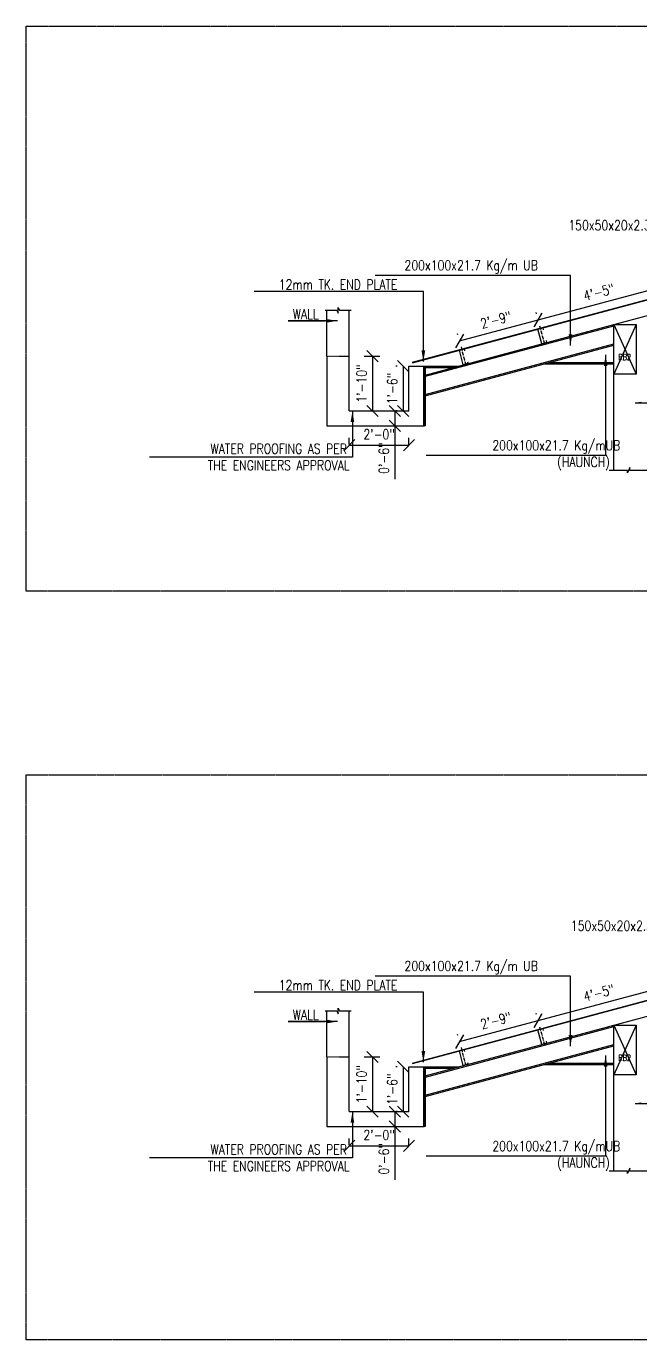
# Model space of a CAD drawing. Extents: x -95606 to 113309, y -42160 to -940.
# Drawn here: x 107170 to 107417, y -25404 to -24876 of the extents above; entities that cross this region are included whole.
import ezdxf

# ---------------------------------------------------------------- set-up
doc = ezdxf.new("R2010")
doc.units = 0
doc.header["$LTSCALE"] = 0.02
doc.header["$MEASUREMENT"] = 0
doc.header["$PDMODE"] = 3
doc.header["$PDSIZE"] = -2
for name, pattern in [('CENTER', [50.8, 31.75, -6.35, 6.35, -6.35]), ('CENTERX2', [101.6, 63.5, -12.7, 12.7, -12.7]), ('DASHED', [0.75, 0.5, -0.25]), ('HIDDEN', [9.525, 6.35, -3.175])]:
    doc.linetypes.add(name, pattern=pattern)
doc.layers.get('0').update_dxf_attribs({"linetype": 'CONTINUOUS'})
doc.layers.get('DEFPOINTS').update_dxf_attribs({"linetype": 'CONTINUOUS'})
doc.layers.add('A -fittings', color=181, linetype='CONTINUOUS', lineweight=5)
for name, color, linetype in [('A-DIM', 1, 'CONTINUOUS'), ('A-GRID', 7, 'CENTERX2'), ('A-OL', 2, 'CONTINUOUS'), ('A-P FRAME', 4, 'CONTINUOUS'), ('DIM', 7, 'CONTINUOUS'), ('dimentions', 8, 'CONTINUOUS'), ('EXLINE', 33, 'CONTINUOUS'), ('S-BM', 2, 'HIDDEN'), ('S-DIM', 7, 'CONTINUOUS'), ('S-TXT', 2, 'CONTINUOUS')]:
    doc.layers.add(name, color=color, linetype=linetype)
doc.styles.add('ROMANS', font='romans.shx', dxfattribs={"width": 0.8})
doc.styles.add('style9', font='romans.shx', dxfattribs={"width": 0.8, "height": 4})
doc.dimstyles.new('TEXT-14', dxfattribs={"dimtxt": 4, "dimasz": 4.5, "dimexe": 3, "dimexo": 6, "dimgap": 2, "dimtad": 1, "dimdec": 0, "dimrnd": 0.5, "dimzin": 1, "dimdsep": 46, "dimlunit": 4, "dimtxsty": 'style9', "dimblk": 'OBLIQUE', "dimcen": 72.09, "dimclrd": 1, "dimclre": 1, "dimclrt": 2, "dimadec": 0, "dimazin": 0, "dimtfac": 1, "dimtdec": 0, "dimtofl": 0, "dimtmove": 0, "dimatfit": 3, "dimfxl": 1, "dimfrac": 2, "dimtolj": 1, "dimtzin": 0, "dimlwd": -1, "dimarcsym": 0})

# ---------------------------------------------------------------- blocks, each defined once
blk = doc.blocks.new('_Oblique')
at = {"color": 0, "linetype": 'ByBlock', "lineweight": -2}
blk.add_line((-0.5, -0.5), (0.5, 0.5), dxfattribs=at)
blk = doc.blocks.new('*D324')
at = {"layer": 'DEFPOINTS', "color": 0, "lineweight": -2, "transparency": 16777216}
for p in [(107376.01, -24994.12), (107376.89, -24997.43), (107345.29, -25005.89)]:
    blk.add_point(p, dxfattribs=at)
at = {"layer": 'dimentions', "color": 1, "transparency": 16777216}
blk.add_line((107344.4, -25002.58), (107376.01, -24994.12), dxfattribs=at)
at = {"layer": 'dimentions', "color": 1, "lineweight": -2, "transparency": 16777216}
for p, q in [((107375.34, -24991.63), (107375.23, -24991.22)), ((107343.73, -25000.1), (107343.62, -24999.69))]:
    blk.add_line(p, q, dxfattribs=at)
at = {"layer": 'dimentions', "color": 1, "transparency": 16777216, "xscale": 4.5, "yscale": 4.5, "zscale": 4.5}
for p, rotation in [((107376.01, -24994.12), 15.00000000059465), ((107344.4, -25002.58), 195.0000000005946)]:
    blk.add_blockref('_Oblique', p, dxfattribs=dict(at, rotation=rotation))
at = {"layer": 'dimentions', "color": 2, "transparency": 16777216, "insert": (107359.07, -24994.12), "char_height": 4, "attachment_point": 5, "rotation": 15, "style": 'style9'}
blk.add_mtext('\\A1;2\'-9"', dxfattribs=at)
blk = doc.blocks.new('*D325')
at = {"layer": 'DEFPOINTS', "color": 0, "lineweight": -2, "transparency": 16777216}
for p in [(107427.28, -24980.38), (107428.17, -24983.69), (107376.89, -24997.43)]:
    blk.add_point(p, dxfattribs=at)
at = {"layer": 'dimentions', "color": 1, "lineweight": -2, "transparency": 16777216}
for p, q in [((107426.62, -24977.89), (107426.51, -24977.48)), ((107375.34, -24991.63), (107375.23, -24991.22))]:
    blk.add_line(p, q, dxfattribs=at)
at = {"layer": 'dimentions', "color": 1, "transparency": 16777216}
blk.add_line((107376.01, -24994.12), (107427.28, -24980.38), dxfattribs=at)
at = {"layer": 'dimentions', "color": 1, "transparency": 16777216, "xscale": 4.5, "yscale": 4.5, "zscale": 4.5}
for p, rotation in [((107427.28, -24980.38), 15.00000000018121), ((107376.01, -24994.12), 195.0000000001812)]:
    blk.add_blockref('_Oblique', p, dxfattribs=dict(at, rotation=rotation))
at = {"layer": 'dimentions', "color": 2, "transparency": 16777216, "insert": (107400.51, -24983.01), "char_height": 4, "attachment_point": 5, "rotation": 15, "style": 'style9'}
blk.add_mtext('\\A1;4\'-5"', dxfattribs=at)
blk = doc.blocks.new('*D323')
at = {"layer": 'DEFPOINTS', "color": 0, "lineweight": -2, "transparency": 16777216}
for p in [(107318.64, -25030.72), (107318.4, -25036.72), (107318.64, -25036.72)]:
    blk.add_point(p, dxfattribs=at)
at = {"layer": 'dimentions', "color": 1, "lineweight": -2, "transparency": 16777216}
for p, q in [((107312.64, -25030.72), (107315.4, -25030.72)), ((107312.64, -25036.72), (107315.4, -25036.72))]:
    blk.add_line(p, q, dxfattribs=at)
at = {"layer": 'dimentions', "color": 1, "transparency": 16777216}
for p, q in [((107318.4, -25030.72), (107318.4, -25036.72)), ((107318.4, -25036.72), (107318.4, -25058.17))]:
    blk.add_line(p, q, dxfattribs=at)
at = {"layer": 'dimentions', "color": 1, "transparency": 16777216, "xscale": 4.5, "yscale": 4.5, "zscale": 4.5}
for p, rotation in [((107318.4, -25030.72), 90), ((107318.4, -25036.72), 270)]:
    blk.add_blockref('_Oblique', p, dxfattribs=dict(at, rotation=rotation))
at = {"layer": 'dimentions', "color": 2, "transparency": 16777216, "insert": (107314.02, -25049.69), "char_height": 4, "attachment_point": 5, "rotation": 90, "style": 'style9'}
blk.add_mtext('\\A1;0\'-6"', dxfattribs=at)
blk = doc.blocks.new('*D329')
at = {"layer": 'DEFPOINTS', "color": 0, "lineweight": -2, "transparency": 16777216}
for p in [(107325.31, -25012.72), (107321.77, -25030.72), (107325.31, -25030.72)]:
    blk.add_point(p, dxfattribs=at)
at = {"layer": 'dimentions', "color": 1, "lineweight": -2, "transparency": 16777216}
for p, q in [((107319.31, -25012.72), (107318.77, -25012.72)), ((107319.31, -25030.72), (107318.77, -25030.72))]:
    blk.add_line(p, q, dxfattribs=at)
at = {"layer": 'dimentions', "color": 1, "transparency": 16777216}
blk.add_line((107321.77, -25012.72), (107321.77, -25030.72), dxfattribs=at)
at = {"layer": 'dimentions', "color": 1, "transparency": 16777216, "xscale": 4.5, "yscale": 4.5, "zscale": 4.5}
for p, rotation in [((107321.77, -25012.72), 90), ((107321.77, -25030.72), 270)]:
    blk.add_blockref('_Oblique', p, dxfattribs=dict(at, rotation=rotation))
at = {"layer": 'dimentions', "color": 2, "transparency": 16777216, "insert": (107317.39, -25021.72), "char_height": 4, "attachment_point": 5, "rotation": 90, "style": 'style9'}
blk.add_mtext('\\A1;1\'-6"', dxfattribs=at)
blk = doc.blocks.new('*D330')
at = {"layer": 'DEFPOINTS', "color": 0, "lineweight": -2, "transparency": 16777216}
for p in [(107324.1, -25044.48), (107300.1, -25050.19), (107324.1, -25050.19)]:
    blk.add_point(p, dxfattribs=at)
at = {"layer": 'dimentions', "color": 1, "lineweight": -2, "transparency": 16777216}
for p, q in [((107300.1, -25044.19), (107300.1, -25041.48)), ((107324.1, -25044.19), (107324.1, -25041.48))]:
    blk.add_line(p, q, dxfattribs=at)
at = {"layer": 'dimentions', "color": 1, "transparency": 16777216}
blk.add_line((107300.1, -25044.48), (107324.1, -25044.48), dxfattribs=at)
at = {"layer": 'dimentions', "color": 1, "transparency": 16777216, "xscale": 4.5, "yscale": 4.5, "zscale": 4.5, "rotation": 180}
blk.add_blockref('_Oblique', (107300.1, -25044.48), dxfattribs=at)
at = {"layer": 'dimentions', "color": 1, "transparency": 16777216, "xscale": 4.5, "yscale": 4.5, "zscale": 4.5}
blk.add_blockref('_Oblique', (107324.1, -25044.48), dxfattribs=at)
at = {"layer": 'dimentions', "color": 2, "transparency": 16777216, "insert": (107312.1, -25040.1), "char_height": 4, "attachment_point": 5, "style": 'style9'}
blk.add_mtext('\\A1;2\'-0"', dxfattribs=at)
blk = doc.blocks.new('*D331')
at = {"layer": 'DEFPOINTS', "color": 0, "lineweight": -2, "transparency": 16777216}
for p in [(107300.1, -25008.74), (107300.1, -25030.72), (107309.44, -25030.72)]:
    blk.add_point(p, dxfattribs=at)
at = {"layer": 'dimentions', "color": 1, "lineweight": -2, "transparency": 16777216}
for p, q in [((107306.1, -25008.74), (107312.44, -25008.74)), ((107306.1, -25030.72), (107312.44, -25030.72))]:
    blk.add_line(p, q, dxfattribs=at)
at = {"layer": 'dimentions', "color": 1, "transparency": 16777216}
blk.add_line((107309.44, -25008.74), (107309.44, -25030.72), dxfattribs=at)
at = {"layer": 'dimentions', "color": 1, "transparency": 16777216, "xscale": 4.5, "yscale": 4.5, "zscale": 4.5}
for p, rotation in [((107309.44, -25008.74), 90), ((107309.44, -25030.72), 270)]:
    blk.add_blockref('_Oblique', p, dxfattribs=dict(at, rotation=rotation))
at = {"layer": 'dimentions', "color": 2, "transparency": 16777216, "insert": (107305.06, -25019.73), "char_height": 4, "attachment_point": 5, "rotation": 90, "style": 'style9'}
blk.add_mtext('\\A1;1\'-10"', dxfattribs=at)
blk = doc.blocks.new('*D334')
at = {"layer": 'DEFPOINTS', "color": 0, "lineweight": -2, "transparency": 16777216}
for p in [(107376.01, -25275.67), (107376.89, -25278.97), (107345.29, -25287.44)]:
    blk.add_point(p, dxfattribs=at)
at = {"layer": 'dimentions', "color": 1, "lineweight": -2, "transparency": 16777216}
for p, q in [((107375.34, -25273.18), (107375.23, -25272.77)), ((107343.73, -25281.65), (107343.62, -25281.24))]:
    blk.add_line(p, q, dxfattribs=at)
at = {"layer": 'dimentions', "color": 1, "transparency": 16777216}
blk.add_line((107344.4, -25284.13), (107376.01, -25275.67), dxfattribs=at)
at = {"layer": 'dimentions', "color": 1, "transparency": 16777216, "xscale": 4.5, "yscale": 4.5, "zscale": 4.5}
for p, rotation in [((107376.01, -25275.67), 15.00000000059465), ((107344.4, -25284.13), 195.0000000005946)]:
    blk.add_blockref('_Oblique', p, dxfattribs=dict(at, rotation=rotation))
at = {"layer": 'dimentions', "color": 2, "transparency": 16777216, "insert": (107359.07, -25275.67), "char_height": 4, "attachment_point": 5, "rotation": 15, "style": 'style9'}
blk.add_mtext('\\A1;2\'-9"', dxfattribs=at)
blk = doc.blocks.new('*D335')
at = {"layer": 'DEFPOINTS', "color": 0, "lineweight": -2, "transparency": 16777216}
for p in [(107427.28, -25261.93), (107428.17, -25265.24), (107376.89, -25278.97)]:
    blk.add_point(p, dxfattribs=at)
at = {"layer": 'dimentions', "color": 1, "lineweight": -2, "transparency": 16777216}
for p, q in [((107426.62, -25259.44), (107426.51, -25259.03)), ((107375.34, -25273.18), (107375.23, -25272.77))]:
    blk.add_line(p, q, dxfattribs=at)
at = {"layer": 'dimentions', "color": 1, "transparency": 16777216}
blk.add_line((107376.01, -25275.67), (107427.28, -25261.93), dxfattribs=at)
at = {"layer": 'dimentions', "color": 1, "transparency": 16777216, "xscale": 4.5, "yscale": 4.5, "zscale": 4.5}
for p, rotation in [((107427.28, -25261.93), 15.00000000018121), ((107376.01, -25275.67), 195.0000000001812)]:
    blk.add_blockref('_Oblique', p, dxfattribs=dict(at, rotation=rotation))
at = {"layer": 'dimentions', "color": 2, "transparency": 16777216, "insert": (107400.51, -25264.56), "char_height": 4, "attachment_point": 5, "rotation": 15, "style": 'style9'}
blk.add_mtext('\\A1;4\'-5"', dxfattribs=at)
blk = doc.blocks.new('*D338')
at = {"layer": 'DEFPOINTS', "color": 0, "lineweight": -2, "transparency": 16777216}
for p in [(107318.64, -25312.27), (107318.4, -25318.27), (107318.64, -25318.27)]:
    blk.add_point(p, dxfattribs=at)
at = {"layer": 'dimentions', "color": 1, "lineweight": -2, "transparency": 16777216}
for p, q in [((107312.64, -25312.27), (107315.4, -25312.27)), ((107312.64, -25318.27), (107315.4, -25318.27))]:
    blk.add_line(p, q, dxfattribs=at)
at = {"layer": 'dimentions', "color": 1, "transparency": 16777216}
for p, q in [((107318.4, -25312.27), (107318.4, -25318.27)), ((107318.4, -25318.27), (107318.4, -25339.72))]:
    blk.add_line(p, q, dxfattribs=at)
at = {"layer": 'dimentions', "color": 1, "transparency": 16777216, "xscale": 4.5, "yscale": 4.5, "zscale": 4.5}
for p, rotation in [((107318.4, -25312.27), 90), ((107318.4, -25318.27), 270)]:
    blk.add_blockref('_Oblique', p, dxfattribs=dict(at, rotation=rotation))
at = {"layer": 'dimentions', "color": 2, "transparency": 16777216, "insert": (107314.02, -25331.24), "char_height": 4, "attachment_point": 5, "rotation": 90, "style": 'style9'}
blk.add_mtext('\\A1;0\'-6"', dxfattribs=at)
blk = doc.blocks.new('*D339')
at = {"layer": 'DEFPOINTS', "color": 0, "lineweight": -2, "transparency": 16777216}
for p in [(107325.31, -25294.27), (107321.77, -25312.27), (107325.31, -25312.27)]:
    blk.add_point(p, dxfattribs=at)
at = {"layer": 'dimentions', "color": 1, "lineweight": -2, "transparency": 16777216}
for p, q in [((107319.31, -25294.27), (107318.77, -25294.27)), ((107319.31, -25312.27), (107318.77, -25312.27))]:
    blk.add_line(p, q, dxfattribs=at)
at = {"layer": 'dimentions', "color": 1, "transparency": 16777216}
blk.add_line((107321.77, -25294.27), (107321.77, -25312.27), dxfattribs=at)
at = {"layer": 'dimentions', "color": 1, "transparency": 16777216, "xscale": 4.5, "yscale": 4.5, "zscale": 4.5}
for p, rotation in [((107321.77, -25294.27), 90), ((107321.77, -25312.27), 270)]:
    blk.add_blockref('_Oblique', p, dxfattribs=dict(at, rotation=rotation))
at = {"layer": 'dimentions', "color": 2, "transparency": 16777216, "insert": (107317.39, -25303.27), "char_height": 4, "attachment_point": 5, "rotation": 90, "style": 'style9'}
blk.add_mtext('\\A1;1\'-6"', dxfattribs=at)
blk = doc.blocks.new('*D340')
at = {"layer": 'DEFPOINTS', "color": 0, "lineweight": -2, "transparency": 16777216}
for p in [(107324.1, -25326.03), (107300.1, -25331.74), (107324.1, -25331.74)]:
    blk.add_point(p, dxfattribs=at)
at = {"layer": 'dimentions', "color": 1, "lineweight": -2, "transparency": 16777216}
for p, q in [((107300.1, -25325.74), (107300.1, -25323.03)), ((107324.1, -25325.74), (107324.1, -25323.03))]:
    blk.add_line(p, q, dxfattribs=at)
at = {"layer": 'dimentions', "color": 1, "transparency": 16777216}
blk.add_line((107300.1, -25326.03), (107324.1, -25326.03), dxfattribs=at)
at = {"layer": 'dimentions', "color": 1, "transparency": 16777216, "xscale": 4.5, "yscale": 4.5, "zscale": 4.5, "rotation": 180}
blk.add_blockref('_Oblique', (107300.1, -25326.03), dxfattribs=at)
at = {"layer": 'dimentions', "color": 1, "transparency": 16777216, "xscale": 4.5, "yscale": 4.5, "zscale": 4.5}
blk.add_blockref('_Oblique', (107324.1, -25326.03), dxfattribs=at)
at = {"layer": 'dimentions', "color": 2, "transparency": 16777216, "insert": (107312.1, -25321.65), "char_height": 4, "attachment_point": 5, "style": 'style9'}
blk.add_mtext('\\A1;2\'-0"', dxfattribs=at)
blk = doc.blocks.new('*D341')
at = {"layer": 'DEFPOINTS', "color": 0, "lineweight": -2, "transparency": 16777216}
for p in [(107300.1, -25290.29), (107300.1, -25312.27), (107309.44, -25312.27)]:
    blk.add_point(p, dxfattribs=at)
at = {"layer": 'dimentions', "color": 1, "lineweight": -2, "transparency": 16777216}
for p, q in [((107306.1, -25290.29), (107312.44, -25290.29)), ((107306.1, -25312.27), (107312.44, -25312.27))]:
    blk.add_line(p, q, dxfattribs=at)
at = {"layer": 'dimentions', "color": 1, "transparency": 16777216}
blk.add_line((107309.44, -25290.29), (107309.44, -25312.27), dxfattribs=at)
at = {"layer": 'dimentions', "color": 1, "transparency": 16777216, "xscale": 4.5, "yscale": 4.5, "zscale": 4.5}
for p, rotation in [((107309.44, -25290.29), 90), ((107309.44, -25312.27), 270)]:
    blk.add_blockref('_Oblique', p, dxfattribs=dict(at, rotation=rotation))
at = {"layer": 'dimentions', "color": 2, "transparency": 16777216, "insert": (107305.06, -25301.28), "char_height": 4, "attachment_point": 5, "rotation": 90, "style": 'style9'}
blk.add_mtext('\\A1;1\'-10"', dxfattribs=at)

msp = doc.modelspace()

# ---------------------------------------------------------------- hatches: boundary and pattern name
at = {"layer": 'A-DIM', "ltscale": 2}
h = msp.add_hatch(dxfattribs=at)
h.set_pattern_fill('ANSI31', color=256, scale=2, style=0)
h.set_pattern_definition([(45, (129508.6885, -25382.7029), (-0.1767766953, 0.1767766953), [])])
h.paths.add_polyline_path([(107330.098, -25012.717), (107330.598, -25012.717), (107330.598, -25036.717), (107330.098, -25036.717)])
h = msp.add_hatch(dxfattribs=at)
h.set_pattern_fill('ANSI31', color=256, scale=2, style=0)
h.set_pattern_definition([(45, (129508.6885, -25664.25217), (-0.1767766953, 0.1767766953), [])])
h.paths.add_polyline_path([(107330.098, -25294.266), (107330.598, -25294.266), (107330.598, -25318.266), (107330.098, -25318.266)])

# ---------------------------------------------------------------- linework, layer by layer
at = {"layer": 'A -fittings', "color": 6, "const_width": 0.2}
for points in [[(107300.098, -25008.739), (107300.098, -25030.717), (107324.098, -25030.717), (107324.098, -25012.717)], [(107300.098, -25290.288), (107300.098, -25312.266), (107324.098, -25312.266), (107324.098, -25294.266)]]:
    msp.add_lwpolyline(points, dxfattribs=at)
at = {"layer": 'A-DIM', "ltscale": 2}
for p, q in [((107330.727, -25016.804), (107406.478, -24996.506)), ((107330.598, -25024.085), (107406.478, -25003.753)), ((107330.598, -25013.217), (107342.18, -25013.217)), ((107380.419, -25011.248), (107406.478, -25011.248)), ((107330.727, -25298.353), (107406.478, -25278.056)), ((107330.598, -25305.635), (107406.478, -25285.303)), ((107330.598, -25294.766), (107342.18, -25294.766)), ((107380.419, -25292.797), (107406.478, -25292.797))]:
    msp.add_line(p, q, dxfattribs=at)
at = {"layer": 'A-GRID'}
for p, q in [((107376.668, -24996.583), (107378.713, -25004.217)), ((107345.047, -25004.997), (107347.092, -25012.631)), ((107376.668, -25278.132), (107378.713, -25285.766)), ((107345.047, -25286.546), (107347.092, -25294.18))]:
    msp.add_line(p, q, dxfattribs=at)
at = {"layer": 'A-OL', "color": 1}
for points in [[(107421.042, -25054.692), (107412.917, -25054.692), (107412.917, -25053.385), (107411.954, -25055.599), (107411.954, -25054.644), (107404.583, -25054.644)], [(107421.042, -25336.242), (107412.917, -25336.242), (107412.917, -25334.934), (107411.954, -25337.148), (107411.954, -25336.194), (107404.583, -25336.194)]]:
    msp.add_lwpolyline(points, dxfattribs=at)
at = {"layer": 'A-P FRAME', "color": 3}
for points in [[(107379.275, -25002.449), (107379.482, -25003.222), (107377.55, -25003.74), (107375.976, -24997.867), (107377.908, -24997.349), (107378.115, -24998.122)], [(107347.669, -25010.918), (107347.876, -25011.691), (107345.944, -25012.209), (107344.37, -25006.336), (107346.302, -25005.818), (107346.509, -25006.591)], [(107379.275, -25283.999), (107379.482, -25284.771), (107377.55, -25285.289), (107375.976, -25279.416), (107377.908, -25278.899), (107378.115, -25279.671)], [(107347.669, -25292.468), (107347.876, -25293.24), (107345.944, -25293.758), (107344.37, -25287.885), (107346.302, -25287.367), (107346.509, -25288.14)]]:
    msp.add_lwpolyline(points, dxfattribs=at)
at = {"layer": 'EXLINE', "color": 4}
for p, q in [((107325.56, -25011.181), (107575.776, -24944.135)), ((107325.56, -25011.376), (107575.776, -24944.331)), ((107325.56, -25011.181), (107325.56, -25011.376)), ((107325.56, -25292.73), (107525.778, -25239.081)), ((107325.56, -25292.925), (107525.778, -25239.277)), ((107325.56, -25292.73), (107325.56, -25292.925))]:
    msp.add_line(p, q, dxfattribs=at)
at = {"layer": 'EXLINE', "color": 2}
for p, q in [((107330.598, -25016.321), (107573.214, -24951.312)), ((107330.598, -25024.603), (107406.478, -25004.271)), ((107330.598, -25012.717), (107344.046, -25012.717)), ((107378.553, -25011.748), (107406.478, -25011.748)), ((107330.598, -25297.87), (107523.215, -25246.258)), ((107330.598, -25306.152), (107406.478, -25285.82)), ((107330.598, -25294.266), (107344.046, -25294.266)), ((107378.553, -25293.297), (107406.478, -25293.297))]:
    msp.add_line(p, q, dxfattribs=at)
at = {"layer": 'EXLINE'}
for p, q in [((107291.098, -25008.739), (107291.098, -24990.179)), ((107300.098, -25008.739), (107300.098, -24990.179)), ((107291.098, -25008.739), (107291.098, -25036.717)), ((107300.098, -25030.717), (107300.098, -25008.739)), ((107324.098, -25030.717), (107324.098, -25012.717)), ((107324.098, -25012.717), (107330.098, -25012.717)), ((107330.098, -25036.717), (107330.098, -25012.717)), ((107300.098, -25030.717), (107324.098, -25030.717)), ((107291.098, -25036.717), (107330.098, -25036.717)), ((107291.098, -25290.288), (107291.098, -25271.728)), ((107300.098, -25290.288), (107300.098, -25271.728)), ((107291.098, -25290.288), (107291.098, -25318.266)), ((107300.098, -25312.266), (107300.098, -25290.288)), ((107324.098, -25312.266), (107324.098, -25294.266)), ((107324.098, -25294.266), (107330.098, -25294.266)), ((107330.098, -25318.266), (107330.098, -25294.266)), ((107300.098, -25312.266), (107324.098, -25312.266)), ((107291.098, -25318.266), (107330.098, -25318.266))]:
    msp.add_line(p, q, dxfattribs=at)
at = {"layer": 'EXLINE', "ltscale": 2}
for p, q in [((107406.478, -25054.644), (107406.478, -24995.983)), ((107415.478, -24995.983), (107406.478, -25015.983)), ((107406.478, -24995.989), (107415.478, -25015.983)), ((107406.478, -25336.194), (107406.478, -25277.532)), ((107415.478, -25277.532), (107406.478, -25297.532)), ((107406.478, -25277.538), (107415.478, -25297.532))]:
    msp.add_line(p, q, dxfattribs=at)
at = {"layer": 'EXLINE', "color": 2, "linetype": 'DASHED'}
for p, q in [((107291.098, -25008.739), (107300.098, -25008.739)), ((107291.098, -25290.288), (107300.098, -25290.288))]:
    msp.add_line(p, q, dxfattribs=at)
at = {"layer": 'EXLINE', "ltscale": 2}
for points in [[(107415.478, -24995.983), (107415.478, -25015.983), (107406.478, -25015.983), (107406.478, -24995.983)], [(107415.478, -25277.532), (107415.478, -25297.532), (107406.478, -25297.532), (107406.478, -25277.532)]]:
    msp.add_lwpolyline(points, close=True, dxfattribs=at)
at = {"layer": 'S-BM', "color": 1, "linetype": 'ByBlock'}
for points in [[(107330.098, -25012.717), (107330.598, -25012.717), (107330.598, -25036.717), (107330.098, -25036.717)], [(107330.098, -25294.266), (107330.598, -25294.266), (107330.598, -25318.266), (107330.098, -25318.266)]]:
    msp.add_lwpolyline(points, close=True, dxfattribs=at)
at = {"layer": 'S-DIM', "color": 1}
for points in [[(107290.41, -24990.179), (107295.028, -24990.179), (107295.63, -24991.44), (107295.63, -24989.136), (107296.177, -24990.179), (107300.863, -24990.179)], [(107290.41, -25271.728), (107295.028, -25271.728), (107295.63, -25272.989), (107295.63, -25270.686), (107296.177, -25271.728), (107300.863, -25271.728)]]:
    msp.add_lwpolyline(points, dxfattribs=at)
at = {"layer": 'S-TXT', "color": 5, "linetype": 'CENTER', "lineweight": -2}
for points in [[(107170.163, -24876.146), (107730.076, -24876.146), (107730.076, -25103.084), (107170.163, -25103.084)], [(107170.163, -25176.983), (107730.076, -25176.983), (107730.076, -25403.921), (107170.163, -25403.921)]]:
    msp.add_lwpolyline(points, close=True, dxfattribs=at)

# ---------------------------------------------------------------- texts
at = {"layer": 'dimentions', "color": 2, "char_height": 4, "attachment_point": 5, "style": 'style9'}
for s, insert, width in [('150x50x20x2.3mm TK. PURLIN', (107421.897, -24956.1), 2568.13945), ('200x100x21.7 Kg/m UB', (107349.126, -24972.87), 104.19387), ('12mm TK. END PLATE', (107295.607, -24979.947), 104.19387), ('WALL', (107282.597, -24991.861), 104.19387), ('200x100x21.7 Kg/mUB \\P          (HAUNCH)', (107383.372, -25048.539), 104.19387), ('WATER PROOFING AS PER \\PTHE ENGINEERS APPROVAL', (107271.719, -25049.245), 104.19387), ('150x50x20x2.3mm TK. PURLIN', (107422.912, -25237.573), 2568.13945), ('200x100x21.7 Kg/m UB', (107349.126, -25254.42), 104.19387), ('12mm TK. END PLATE', (107295.607, -25261.497), 104.19387), ('WALL', (107282.597, -25273.41), 104.19387), ('WATER PROOFING AS PER \\PTHE ENGINEERS APPROVAL', (107271.719, -25330.794), 104.19387), ('200x100x21.7 Kg/mUB \\P          (HAUNCH)', (107383.372, -25330.089), 104.19387)]:
    msp.add_mtext(s, dxfattribs=dict(at, insert=insert, width=width))
at = {"layer": 'S-DIM', "color": 2, "char_height": 2.4, "width": 2568.13945, "attachment_point": 4, "style": 'ROMANS'}
for insert in [(107408.337, -25009.071), (107408.337, -25290.62)]:
    msp.add_mtext('RB2', dxfattribs=dict(at, insert=insert))

# ---------------------------------------------------------------- dimensions: what is measured, and where the dimension line sits
at = {"layer": 'dimentions'}
for p1, p2, picture, middle in [((107376.893, -24997.426), (107428.17, -24983.686), '*D325', (107400.511, -24983.015)), ((107345.287, -25005.894), (107376.893, -24997.426), '*D324', (107359.07, -24994.119)), ((107376.893, -25278.975), (107428.17, -25265.235), '*D335', (107400.511, -25264.564)), ((107345.287, -25287.444), (107376.893, -25278.975), '*D334', (107359.07, -25275.668))]:
    dim = msp.add_aligned_dim(p1=p1, p2=p2, distance=3.426, dimstyle='TEXT-14', override={"dimdec": 0, "dimfxl": 0.09375}, dxfattribs=at)
    dim.commit()
    dim.dimension.update_dxf_attribs({"geometry": picture, "text_midpoint": middle})
for base, p1, p2, picture, middle in [((107309.443, -25030.717), (107300.098, -25008.739), (107300.098, -25030.717), '*D331', (107309.443, -25019.728)), ((107321.771, -25030.717), (107325.309, -25012.717), (107325.309, -25030.717), '*D329', (107321.771, -25021.717)), ((107309.443, -25312.266), (107300.098, -25290.288), (107300.098, -25312.266), '*D341', (107309.443, -25301.277)), ((107321.771, -25312.266), (107325.309, -25294.266), (107325.309, -25312.266), '*D339', (107321.771, -25303.266))]:
    dim = msp.add_linear_dim(base=base, p1=p1, p2=p2, angle=90, dimstyle='TEXT-14', override={"dimfxl": 0.09375}, dxfattribs=at)
    dim.commit()
    dim.dimension.update_dxf_attribs({"geometry": picture, "text_midpoint": middle, "dimtype": 160})
for base, p1, p2, picture, middle in [((107318.402, -25036.717), (107318.643, -25030.717), (107318.643, -25036.717), '*D323', (107314.021, -25049.693)), ((107318.402, -25318.266), (107318.643, -25312.266), (107318.643, -25318.266), '*D338', (107314.021, -25331.243))]:
    dim = msp.add_linear_dim(base=base, p1=p1, p2=p2, angle=90, dimstyle='TEXT-14', override={"dimfxl": 0.09375}, dxfattribs=at)
    dim.commit()
    dim.dimension.update_dxf_attribs({"geometry": picture, "text_midpoint": middle})
for base, p1, p2, picture, middle in [((107324.098, -25044.479), (107300.098, -25050.188), (107324.098, -25050.188), '*D330', (107312.098, -25040.098)), ((107324.098, -25326.028), (107300.098, -25331.737), (107324.098, -25331.737), '*D340', (107312.098, -25321.647))]:
    dim = msp.add_linear_dim(base=base, p1=p1, p2=p2, dimstyle='TEXT-14', override={"dimfxl": 0.09375}, dxfattribs=at)
    dim.commit()
    dim.dimension.update_dxf_attribs({"geometry": picture, "text_midpoint": middle})

# ---------------------------------------------------------------- leaders
at = {"layer": 'DIM'}
for points in [[(107389.072, -25004.402), (107389.072, -24976.281), (107310.461, -24976.281)], [(107329.893, -25010.889), (107329.893, -24982.769), (107261.84, -24982.769)], [(107295.381, -24994.507), (107275.498, -24994.507), (107290.335, -24994.507)], [(107403.222, -25008.14), (107403.222, -25048.593), (107331.063, -25048.593)], [(107301.363, -25030.717), (107301.363, -25049.275), (107219.744, -25049.275)], [(107389.072, -25285.952), (107389.072, -25257.831), (107310.461, -25257.831)], [(107329.893, -25292.439), (107329.893, -25264.318), (107261.84, -25264.318)], [(107295.381, -25276.056), (107275.498, -25276.056), (107290.335, -25276.056)], [(107403.222, -25289.689), (107403.222, -25330.142), (107331.063, -25330.142)], [(107301.363, -25312.266), (107301.363, -25330.825), (107219.744, -25330.825)]]:
    msp.add_leader(points, dimstyle='TEXT-14', override={"dimtad": 0}, dxfattribs=at)
at = {"layer": 'S-DIM', "color": 2}
for points in [[(107415.11, -25027.41), (107457.152, -25027.41)], [(107415.11, -25308.959), (107457.152, -25308.959)]]:
    msp.add_leader(points, dimstyle='TEXT-14', override={"dimasz": 2.5}, dxfattribs=at)

doc.saveas('drawing.dxf')
